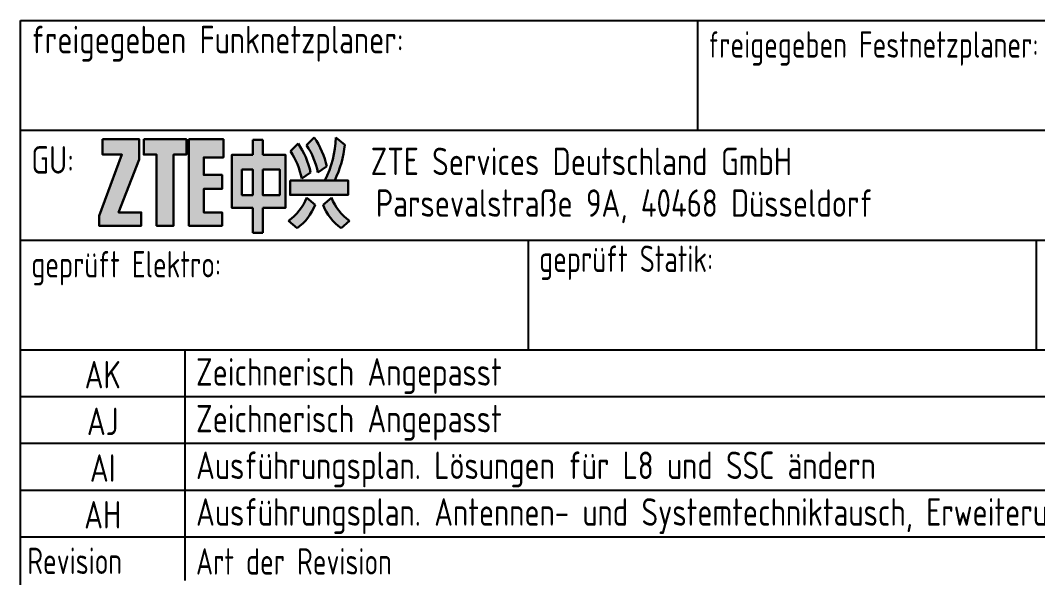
# Model space of a CAD drawing. Header units: millimetres. Extents: x -6273 to 60188, y -6573 to 16187.
# Drawn here: x 35099 to 36025, y 3924 to 4431 of the extents above; entities that cross this region are included whole.
import ezdxf
from ezdxf.enums import TextEntityAlignment as Align

# ---------------------------------------------------------------- set-up
doc = ezdxf.new("R2010")
doc.units = ezdxf.units.MM
doc.header["$LTSCALE"] = 0.4
doc.layers.add('00_Rahmen_Schriftfeld', color=7, linetype='Continuous', lineweight=25)
doc.layers.add('Schriftkopf', color=7, linetype='Continuous', lineweight=30)
doc.layers.add('Plankopf', color=255, linetype='Continuous')
doc.styles.get("Standard").update_dxf_attribs({"font": 'isocp.shx', "width": 0.85})

# ---------------------------------------------------------------- blocks, each defined once
blk = doc.blocks.new('ZTE')
at = {"layer": 'Schriftkopf'}
h = blk.add_hatch(color=256, dxfattribs=at)
h.paths.add_polyline_path([(-15.49, 13.72), (-16.75, 13.72), (-16.75, 16.84), (-19.36, 16.84), (-19.36, 23.49), (-16.75, 23.49), (-16.75, 25.36), (-15.49, 25.36), (-15.49, 23.49), (-12.66, 23.49), (-12.66, 16.84), (-15.49, 16.84)])
h.paths.add_polyline_path([(-15.49, 18.43), (-15.49, 21.63), (-13.37, 21.63), (-13.37, 18.43)], flags=16)
h.paths.add_polyline_path([(-16.75, 18.43), (-18.09, 18.43), (-18.09, 21.63), (-16.75, 21.63)], flags=16)
h.paths.add_polyline_path([(-11.2, 14.3, 0.146069), (-8.92, 17.2), (-9.98, 18.11, -0.146069), (-12.26, 15.21)])
h.paths.add_polyline_path([(-4.61, 15.21, -0.146069), (-6.88, 18.11), (-7.94, 17.2, 0.146069), (-5.67, 14.3)])
h.paths.add_polyline_path([(-12.07, 18.46), (-12.07, 20.27), (-7.71, 20.27), (-6.48, 20.27), (-4.8, 20.27), (-4.8, 18.46)])
h.paths.add_polyline_path([(-6.33, 25.63, -0.111627), (-7.71, 20.27), (-6.48, 20.27, 0.093319), (-5.22, 24.74)])
h.paths.add_polyline_path([(-7.49, 22, 0.103341), (-9.05, 25.66), (-10, 24.69, -0.096248), (-8.59, 21.25)])
h.paths.add_polyline_path([(-9.5, 21.25, 0.103341), (-11.06, 24.91), (-12.02, 23.94, -0.096248), (-10.6, 20.5)])
h = blk.add_hatch(color=152, dxfattribs=at)
h.paths.add_polyline_path([(-35.99, 14.59), (-35.99, 15.83), (-33.13, 23.5), (-35.55, 23.5), (-35.55, 25.43), (-30.95, 25.43), (-30.95, 22.89), (-33.54, 16.26), (-30.71, 16.26), (-30.71, 14.59)])
h.paths.add_polyline_path([(-26.66, 14.59), (-28.79, 14.59), (-28.79, 23.5), (-30.39, 23.5), (-30.39, 25.43), (-25.04, 25.43), (-25.04, 23.5), (-26.66, 23.5)])
h.paths.add_polyline_path([(-24.74, 14.59), (-24.74, 25.43), (-20.41, 25.43), (-20.41, 23.16), (-22.88, 23.16), (-22.88, 20.96), (-20.58, 20.96), (-20.58, 19.21), (-22.88, 19.21), (-22.88, 16.26), (-20.58, 16.26), (-20.58, 14.59)])
for p, q in [((-10, 24.69), (-9.05, 25.66)), ((-6.33, 25.63), (-5.22, 24.74)), ((-16.75, 23.49), (-16.75, 25.36)), ((-16.75, 25.36), (-15.49, 25.36)), ((-15.49, 25.36), (-15.49, 23.49)), ((-12.02, 23.94), (-11.06, 24.91)), ((-8.59, 21.25), (-7.49, 22)), ((-15.49, 21.63), (-15.49, 18.43)), ((-10.6, 20.5), (-9.5, 21.25)), ((-8.92, 17.2), (-9.98, 18.11)), ((-7.94, 17.2), (-6.88, 18.11)), ((-16.75, 13.72), (-16.75, 16.84)), ((-15.49, 16.84), (-15.49, 13.72)), ((-12.26, 15.21), (-11.2, 14.3)), ((-4.61, 15.21), (-5.67, 14.3)), ((-15.49, 13.72), (-16.75, 13.72))]:
    blk.add_line(p, q, dxfattribs=at)
at = {"layer": 'Schriftkopf', "color": 175, "flags": 128}
for points in [[(-35.55, 25.43), (-30.95, 25.43), (-30.95, 22.89), (-33.54, 16.26), (-30.71, 16.26), (-30.71, 14.59), (-35.99, 14.59), (-35.99, 15.83), (-33.13, 23.5), (-35.55, 23.5), (-35.55, 25.43)], [(-30.39, 25.43), (-30.39, 23.5), (-28.79, 23.5), (-28.79, 14.59), (-26.66, 14.59), (-26.66, 23.5), (-25.04, 23.5), (-25.04, 25.43), (-30.39, 25.43)], [(-24.74, 14.59), (-24.74, 25.43), (-20.41, 25.43), (-20.41, 23.16), (-22.88, 23.16), (-22.88, 20.96), (-20.58, 20.96), (-20.58, 19.21), (-22.88, 19.21), (-22.88, 16.26), (-20.58, 16.26), (-20.58, 14.59), (-24.74, 14.59), (-24.74, 25.43)]]:
    blk.add_lwpolyline(points, dxfattribs=at)
at = {"layer": 'Schriftkopf', "flags": 128}
for points in [[(-16.75, 16.84), (-19.36, 16.84), (-19.36, 23.49), (-16.75, 23.49)], [(-15.49, 23.49), (-12.66, 23.49), (-12.66, 16.84), (-15.49, 16.84)]]:
    blk.add_lwpolyline(points, dxfattribs=at)
for points in [[(-18.09, 21.63), (-16.75, 21.63), (-16.75, 18.43), (-18.09, 18.43)], [(-15.49, 21.63), (-13.37, 21.63), (-13.37, 18.43), (-15.49, 18.43)], [(-12.07, 20.27), (-4.8, 20.27), (-4.8, 18.46), (-12.07, 18.46)]]:
    blk.add_lwpolyline(points, close=True, dxfattribs=at)
at = {"layer": 'Schriftkopf'}
for centre, radius, start, end in [((-17.02, 20.08), 9.73, 11.387, 34.9872), ((-18.86, 25.99), 12.53, 332.8425, 358.32), ((-19.04, 19.33), 9.73, 11.387, 34.9872), ((-18.13, 19.33), 9.73, 11.387, 33.3776), ((-17.71, 25.84), 12.53, 333.6517, 354.977), ((-20.14, 18.58), 9.73, 11.387, 33.3776), ((-15.98, 20.47), 6.44, 305.304, 338.5456), ((-0.89, 20.47), 6.44, 201.4544, 234.696), ((-14.92, 19.56), 6.44, 305.304, 338.5456), ((-1.95, 19.56), 6.44, 201.4544, 234.696)]:
    blk.add_arc(centre, radius, start, end, dxfattribs=at)
blk = doc.blocks.new('Revision')
at = {"color": 0, "linetype": 'ByBlock', "lineweight": -2, "width": 0.85}
blk.add_attdef('REV', text='', height=250, dxfattribs=at).set_placement((750, 0), align=Align.BOTTOM_CENTER)
for tag, p in [('REV-ART', (1600, 100)), ('REV-DATUM', (14600, 100)), ('REV-NAME', (16600, 100))]:
    blk.add_attdef(tag, p, '', height=250, dxfattribs=at)

msp = doc.modelspace()

# ---------------------------------------------------------------- linework, layer by layer
at = {"layer": 'Plankopf', "color": 254}
for p, q in [((35098.54, 4430.77), (36948.54, 4430.77)), ((35098.54, 3350.77), (35098.54, 4430.77)), ((35715.2, 4430.77), (35715.2, 4330.77)), ((35098.54, 4330.77), (36948.54, 4330.77)), ((35098.54, 4230.77), (36948.54, 4230.77)), ((35561.04, 4230.77), (35561.04, 4130.77)), ((36023.54, 4230.77), (36023.54, 4130.77)), ((35098.54, 4130.77), (36948.54, 4130.77)), ((35248.54, 3920.77), (35248.54, 4130.77)), ((35098.54, 4088.27), (36948.54, 4088.27)), ((35098.54, 4045.77), (36948.54, 4045.77)), ((35098.54, 4003.27), (36948.54, 4003.27)), ((35098.54, 3960.77), (36948.54, 3960.77))]:
    msp.add_line(p, q, dxfattribs=at)

# ---------------------------------------------------------------- block references
at = {"xscale": 7.272216485533967, "yscale": 7.272216485533967, "zscale": 7.272216485533967}
msp.add_blockref('ZTE', (35431.94, 4137.66), dxfattribs=at)
at = {"layer": '00_Rahmen_Schriftfeld'}
ref = msp.add_blockref('Revision', (35098.54, 4088.27), dxfattribs=dict(at, xscale=0.1, yscale=0.1, zscale=0.1))
ref.add_attrib('REV', 'AK', dxfattribs={"layer": '0', "color": 0, "linetype": 'ByBlock', "lineweight": -2, "height": 25, "width": 0.85}).set_placement((35173.54, 4088.27), align=Align.BOTTOM_CENTER)
ref.add_attrib('REV-ART', 'Zeichnerisch Angepasst', (35258.54, 4098.27), dxfattribs={"layer": '0', "color": 0, "linetype": 'ByBlock', "lineweight": -2, "height": 25, "width": 0.85})
ref = msp.add_blockref('Revision', (35098.54, 4045.77), dxfattribs=dict(at, xscale=0.1, yscale=0.1, zscale=0.1))
ref.add_attrib('REV', 'AJ', dxfattribs={"layer": '0', "color": 0, "linetype": 'ByBlock', "lineweight": -2, "height": 25, "width": 0.85}).set_placement((35173.54, 4045.77), align=Align.BOTTOM_CENTER)
ref.add_attrib('REV-ART', 'Zeichnerisch Angepasst', (35258.54, 4055.77), dxfattribs={"layer": '0', "color": 0, "linetype": 'ByBlock', "lineweight": -2, "height": 25, "width": 0.85})
ref = msp.add_blockref('Revision', (35098.54, 4003.27), dxfattribs=dict(at, xscale=0.1, yscale=0.1, zscale=0.1))
ref.add_attrib('REV', 'AI', dxfattribs={"layer": '0', "color": 0, "linetype": 'ByBlock', "lineweight": -2, "height": 25, "width": 0.85}).set_placement((35173.54, 4003.27), align=Align.BOTTOM_CENTER)
ref.add_attrib('REV-ART', 'Ausführungsplan. Lösungen für L8 und SSC ändern', (35258.54, 4013.27), dxfattribs={"layer": '0', "color": 0, "linetype": 'ByBlock', "lineweight": -2, "height": 25, "width": 0.85})
ref = msp.add_blockref('Revision', (35098.54, 3960.77), dxfattribs=dict(at, xscale=0.1, yscale=0.1, zscale=0.1))
ref.add_attrib('REV', 'AH', dxfattribs={"layer": '0', "color": 0, "linetype": 'ByBlock', "lineweight": -2, "height": 25, "width": 0.85}).set_placement((35173.54, 3960.77), align=Align.BOTTOM_CENTER)
ref.add_attrib('REV-ART', 'Ausführungsplan. Antennen- und Systemtechniktausch, Erweiterung UMTS', (35258.54, 3970.77), dxfattribs={"layer": '0', "color": 0, "linetype": 'ByBlock', "lineweight": -2, "height": 25, "width": 0.85})

# ---------------------------------------------------------------- texts
at = {"width": 0.85}
msp.add_text('Parsevalstraße 9A, 40468 Düsseldorf', height=25, dxfattribs=at).set_placement((35422.32, 4251.94))
at = {"layer": '00_Rahmen_Schriftfeld', "color": 7, "width": 0.85}
for s, p in [('freigegeben Funknetzplaner:', (35108.54, 4400.77)), ('GU:', (35108.54, 4291.21)), ('ZTE Services Deutschland GmbH', (35417.6, 4289.9))]:
    msp.add_text(s, height=25, dxfattribs=at).set_placement(p)
at = {"layer": '00_Rahmen_Schriftfeld', "color": 7, "char_height": 24, "width": 438.2404, "attachment_point": 1}
for s, insert in [('{\\W0.7;f\\W0.8;reigegeben Festnetzplaner:}', (35725.2, 4420.77)), ('{\\W0.8;geprüft Statik:}', (35571.04, 4225.77)), ('{\\W0.8;geprüft Elektro:}', (35108.54, 4220.77)), ('{\\W0.8;Art der Revision}', (35258.54, 3950.3))]:
    msp.add_mtext(s, dxfattribs=dict(at, insert=insert))
at = {"layer": '00_Rahmen_Schriftfeld', "color": 7, "insert": (35104.91, 3950.8), "char_height": 24, "attachment_point": 1}
msp.add_mtext('{\\W0.8;Revision}', dxfattribs=at)

doc.saveas('drawing.dxf')
